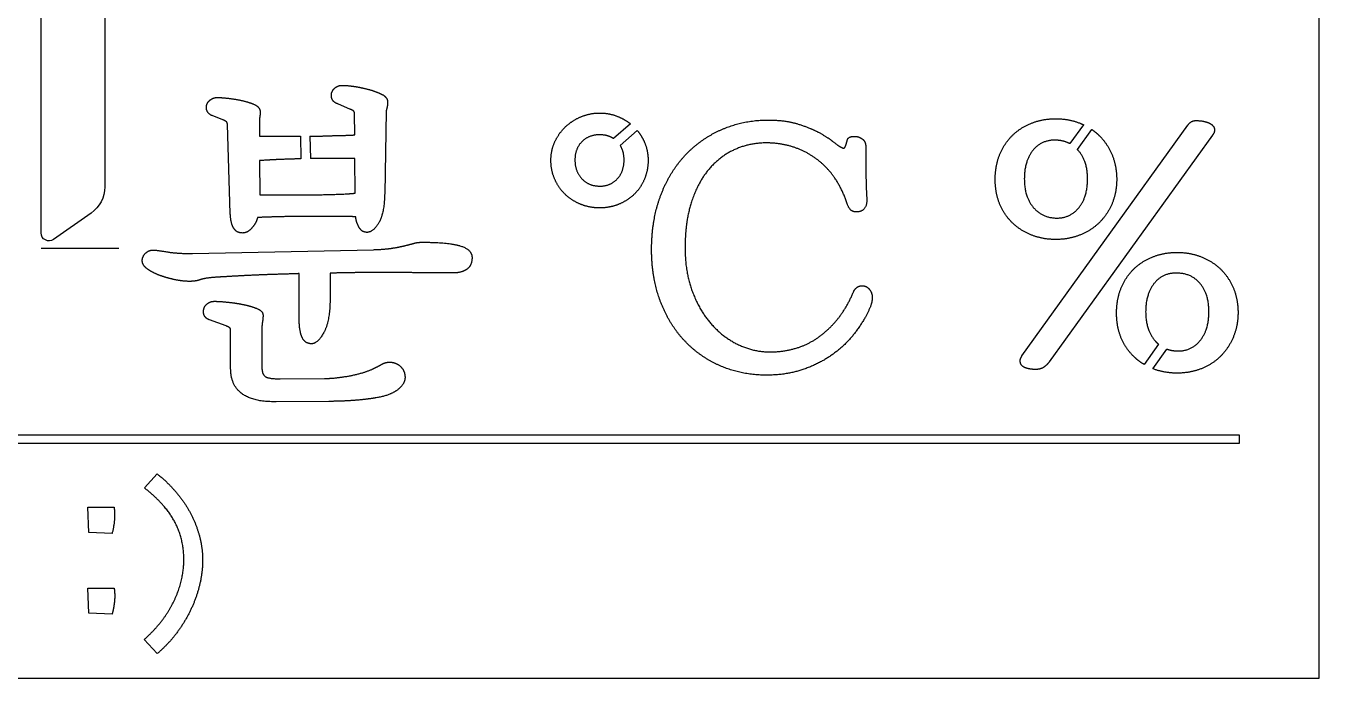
# Model space of a CAD drawing. Header units: millimetres. Extents: x 0 to 156, y -15 to 152.
# Drawn here: x 75.3 to 156.5, y -15 to 26 of the extents above; entities that cross this region are included whole.
import ezdxf

# ---------------------------------------------------------------- set-up
doc = ezdxf.new("R2010")
doc.units = ezdxf.units.MM
doc.layers.get('0').update_dxf_attribs({"linetype": 'CONTINUOUS'})

msp = doc.modelspace()

# ---------------------------------------------------------------- linework, layer by layer
for p, q in [((156.5, 0), (156.5, 152.5)), ((87.662, 20.063), (86.985, 20.33)), ((95.643, 20.735), (94.918, 21.044)), ((95.956, 19.116), (95.933, 20.428)), ((97.921, 20.59), (97.826, 15.426)), ((88.132, 14.175), (87.95, 19.765)), ((89.961, 19.841), (89.961, 19.03)), ((113.258, 19.807), (112.202, 18.878)), ((137.835, 5.229), (148.265, 19.732)), ((141.703, 19.754), (140.846, 18.563)), ((92.537, 19.026), (92.561, 17.61)), ((93.137, 19.027), (93.161, 17.622)), ((113.69, 19.387), (112.621, 18.447)), ((149.796, 19.094), (139.557, 4.864)), ((141.322, 18.197), (142.227, 19.454)), ((89.959, 17.497), (89.978, 15.34)), ((95.979, 15.452), (95.958, 17.635)), ((89.978, 15.34), (91.639, 15.34)), ((76.25, 12), (81.133, 12)), ((85.764, 11.673), (97.132, 11.905)), ((92.454, 7.697), (92.454, 10.402)), ((94.396, 10.431), (94.396, 8.826)), ((87.873, 7.119), (86.831, 7.499)), ((88.155, 4.453), (88.155, 6.886)), ((90.12, 6.998), (90.12, 4.495)), ((146.419, 5.967), (145.509, 4.701)), ((146.055, 4.433), (146.941, 5.664)), ((91.257, 3.794), (94.054, 3.817)), ((94.323, 2.38), (91.006, 2.357)), ((156.5, -15), (156.5, 0)), ((82.742, -3.06), (83.541, -2.172)), ((79.253, -5.851), (79.19, -4.265)), ((79.19, -4.265), (80.839, -4.265)), ((80.712, -5.914), (79.253, -5.851)), ((79.253, -10.925), (79.19, -9.34)), ((79.19, -9.34), (80.839, -9.34)), ((80.712, -10.989), (79.253, -10.925)), ((83.541, -13.463), (82.729, -12.575)), ((0, -15), (156.5, -15))]:
    msp.add_line(p, q)
msp.add_lwpolyline([(76.25, 12.96), (76.25, 136.658, -0.244698), (77.103, 138.296), (79.463, 139.949, -0.606815), (80.25, 139.54), (80.25, 15.842, -0.244698), (79.397, 14.204), (77.037, 12.551, -0.606815)], format="xyb", close=True)
msp.add_lwpolyline([(5, -0.25), (151.5, -0.25), (151.5, 0.25), (5, 0.25)], close=True)
for points in [[(94.478, 21.586), (94.478, 21.855), (94.681, 22.04)], [(94.681, 22.04), (94.884, 22.225), (95.164, 22.225)], [(95.164, 22.225), (95.472, 22.225), (95.928, 22.155)], [(95.928, 22.155), (96.383, 22.085), (96.834, 21.963)], [(96.834, 21.963), (97.284, 21.841), (97.648, 21.659)], [(86.631, 20.842), (86.631, 21.088), (86.834, 21.274)], [(86.834, 21.274), (87.037, 21.46), (87.318, 21.46)], [(87.318, 21.46), (87.739, 21.46), (88.413, 21.354)], [(88.413, 21.354), (89.086, 21.248), (89.56, 21.057)], [(94.918, 21.044), (94.478, 21.19), (94.478, 21.586)], [(97.648, 21.659), (98.012, 21.477), (98.012, 21.174)], [(98.012, 21.174), (98.012, 20.971), (97.966, 20.8)], [(86.985, 20.33), (86.631, 20.478), (86.631, 20.842)], [(89.56, 21.057), (90.006, 20.885), (90.006, 20.569)], [(90.006, 20.569), (90.006, 20.369), (89.983, 20.233)], [(95.894, 20.589), (95.855, 20.645), (95.643, 20.735)], [(95.933, 20.428), (95.933, 20.534), (95.894, 20.589)], [(97.966, 20.8), (97.921, 20.63), (97.921, 20.59)], [(110.142, 20.249), (110.703, 20.487), (111.338, 20.487)], [(111.338, 20.487), (111.948, 20.487), (112.508, 20.249)], [(87.912, 19.918), (87.873, 19.968), (87.662, 20.063)], [(87.95, 19.765), (87.95, 19.869), (87.912, 19.918)], [(89.983, 20.233), (89.961, 20.097), (89.961, 19.841)], [(108.505, 18.667), (108.747, 19.2), (109.164, 19.606)], [(109.164, 19.606), (109.581, 20.012), (110.142, 20.249)], [(112.508, 20.249), (112.923, 20.074), (113.258, 19.807)], [(118.993, 19.455), (120.341, 20.046), (121.914, 20.046)], [(121.914, 20.046), (122.971, 20.046), (123.741, 19.809)], [(123.741, 19.809), (124.511, 19.571), (125.064, 19.277)], [(137.22, 19.058), (137.728, 19.565), (138.436, 19.846)], [(138.436, 19.846), (139.144, 20.127), (139.963, 20.127)], [(139.963, 20.127), (140.779, 20.127), (141.487, 19.846)], [(141.487, 19.846), (141.597, 19.803), (141.703, 19.754)], [(148.265, 19.732), (148.451, 20.011), (148.765, 20.011)], [(148.765, 20.011), (149.27, 20.011), (149.6, 19.854)], [(149.6, 19.854), (149.93, 19.697), (149.93, 19.416)], [(89.961, 19.03), (90.017, 19.026), (90.498, 19.026)], [(90.498, 19.026), (90.98, 19.026), (91.685, 19.026)], [(91.685, 19.026), (92.067, 19.026), (92.537, 19.026)], [(93.137, 19.027), (93.622, 19.031), (94.061, 19.048)], [(94.061, 19.048), (94.634, 19.069), (95.18, 19.08)], [(95.18, 19.08), (95.726, 19.092), (95.956, 19.116)], [(110.207, 18.682), (109.773, 18.246), (109.773, 17.542)], [(111.338, 19.119), (110.641, 19.119), (110.207, 18.682)], [(112.202, 18.878), (111.839, 19.119), (111.338, 19.119)], [(113.69, 19.387), (113.962, 19.061), (114.135, 18.661)], [(116.662, 17.798), (117.645, 18.864), (118.993, 19.455)], [(125.064, 19.277), (125.617, 18.982), (125.966, 18.7)], [(125.966, 18.7), (126.316, 18.417), (126.496, 18.337)], [(126.756, 18.395), (126.822, 18.57), (126.878, 18.795)], [(126.878, 18.795), (126.934, 19.021), (127.35, 19.021)], [(127.35, 19.021), (127.583, 19.021), (127.81, 18.863)], [(127.81, 18.863), (128.037, 18.706), (128.037, 18.356)], [(136.437, 17.855), (136.713, 18.55), (137.22, 19.058)], [(139.895, 18.783), (139.03, 18.783), (138.51, 18.118)], [(140.846, 18.563), (140.432, 18.783), (139.895, 18.783)], [(142.227, 19.454), (142.484, 19.277), (142.704, 19.057)], [(142.704, 19.057), (143.212, 18.549), (143.5, 17.852)], [(149.93, 19.416), (149.93, 19.227), (149.796, 19.094)], [(108.264, 17.519), (108.264, 18.134), (108.505, 18.667)], [(112.858, 17.542), (112.858, 18.07), (112.621, 18.447)], [(114.135, 18.661), (114.367, 18.12), (114.367, 17.519)], [(119.815, 18.195), (118.891, 17.782), (118.195, 16.966)], [(121.778, 18.609), (120.739, 18.609), (119.815, 18.195)], [(124.904, 17.625), (123.542, 18.609), (121.778, 18.609)], [(126.496, 18.337), (126.639, 18.246), (126.688, 18.293)], [(126.688, 18.293), (126.738, 18.34), (126.756, 18.395)], [(128.037, 18.356), (128.037, 17.281), (128.046, 16.492)], [(138.51, 18.118), (137.989, 17.453), (137.989, 16.348)], [(141.396, 18.114), (141.36, 18.157), (141.322, 18.197)], [(141.96, 16.348), (141.96, 17.445), (141.396, 18.114)], [(90.561, 17.534), (89.995, 17.501), (89.959, 17.497)], [(91.842, 17.59), (91.127, 17.567), (90.561, 17.534)], [(92.561, 17.61), (92.199, 17.601), (91.842, 17.59)], [(93.292, 17.624), (93.226, 17.623), (93.161, 17.622)], [(94.55, 17.635), (94.027, 17.635), (93.292, 17.624)], [(95.381, 17.635), (94.96, 17.635), (94.55, 17.635)], [(95.958, 17.635), (95.801, 17.635), (95.381, 17.635)], [(108.51, 16.318), (108.264, 16.873), (108.264, 17.519)], [(109.773, 17.542), (109.773, 16.816), (110.21, 16.356)], [(112.431, 16.355), (112.858, 16.814), (112.858, 17.542)], [(114.367, 17.519), (114.367, 16.888), (114.131, 16.325)], [(115.132, 15.234), (115.678, 16.733), (116.662, 17.798)], [(126.867, 14.785), (126.265, 16.642), (124.904, 17.625)], [(136.161, 16.325), (136.161, 17.16), (136.437, 17.855)], [(143.5, 17.852), (143.789, 17.155), (143.789, 16.325)], [(109.176, 15.366), (108.755, 15.764), (108.51, 16.318)], [(110.21, 16.356), (110.647, 15.896), (111.338, 15.896)], [(111.338, 15.896), (112.005, 15.896), (112.431, 16.355)], [(114.131, 16.325), (113.894, 15.762), (113.473, 15.366)], [(118.195, 16.966), (117.499, 16.15), (117.093, 14.91)], [(128.046, 16.492), (128.055, 15.703), (128.101, 15.092)], [(136.439, 14.79), (136.161, 15.478), (136.161, 16.325)], [(137.989, 16.348), (137.989, 15.228), (138.554, 14.56)], [(141.425, 14.561), (141.96, 15.231), (141.96, 16.348)], [(143.789, 16.325), (143.789, 15.49), (143.496, 14.794)], [(94.303, 15.368), (95.473, 15.396), (95.979, 15.452)], [(91.639, 15.34), (93.133, 15.34), (94.303, 15.368)], [(97.826, 15.426), (97.802, 14.154), (97.446, 13.574)], [(110.147, 14.749), (109.597, 14.969), (109.176, 15.366)], [(111.338, 14.528), (110.696, 14.528), (110.147, 14.749)], [(112.504, 14.749), (111.954, 14.528), (111.338, 14.528)], [(113.473, 15.366), (113.053, 14.969), (112.504, 14.749)], [(114.586, 11.923), (114.586, 13.735), (115.132, 15.234)], [(117.093, 14.91), (116.687, 13.67), (116.687, 11.991)], [(127.418, 14.273), (127.045, 14.273), (126.867, 14.785)], [(128.101, 15.092), (128.127, 14.273), (127.418, 14.273)], [(137.23, 13.601), (136.716, 14.102), (136.439, 14.79)], [(143.496, 14.794), (143.202, 14.098), (142.691, 13.599)], [(88.343, 13.261), (88.157, 13.57), (88.132, 14.175)], [(89.846, 13.922), (89.757, 13.567), (89.477, 13.259)], [(90.496, 13.95), (89.892, 13.928), (89.846, 13.922)], [(91.859, 13.984), (91.101, 13.972), (90.496, 13.95)], [(93.402, 13.995), (92.617, 13.995), (91.859, 13.984)], [(94.755, 13.995), (94.186, 13.995), (93.402, 13.995)], [(95.643, 13.984), (95.313, 13.995), (94.755, 13.995)], [(96.011, 13.969), (95.974, 13.973), (95.643, 13.984)], [(96.208, 13.324), (96.027, 13.655), (96.011, 13.969)], [(138.554, 14.56), (139.119, 13.891), (140.032, 13.891)], [(140.032, 13.891), (140.89, 13.891), (141.425, 14.561)], [(88.91, 12.952), (88.528, 12.952), (88.343, 13.261)], [(89.477, 13.259), (89.196, 12.952), (88.91, 12.952)], [(96.711, 12.993), (96.388, 12.993), (96.208, 13.324)], [(97.446, 13.574), (97.09, 12.993), (96.711, 12.993)], [(138.442, 12.823), (137.744, 13.1), (137.23, 13.601)], [(142.691, 13.599), (142.18, 13.1), (141.482, 12.823)], [(99.065, 12.148), (99.407, 12.233), (99.647, 12.302)], [(99.647, 12.302), (99.887, 12.372), (100.191, 12.372)], [(100.191, 12.372), (101.792, 12.372), (102.551, 12.149)], [(139.963, 12.546), (139.14, 12.546), (138.442, 12.823)], [(141.482, 12.823), (140.784, 12.546), (139.963, 12.546)], [(82.606, 11.217), (82.606, 11.481), (82.806, 11.681)], [(82.806, 11.681), (83.006, 11.881), (83.292, 11.881)], [(83.292, 11.881), (83.515, 11.881), (84.181, 11.766)], [(84.181, 11.766), (84.848, 11.652), (85.764, 11.673)], [(97.132, 11.905), (97.828, 11.927), (98.276, 11.996)], [(98.276, 11.996), (98.723, 12.064), (99.065, 12.148)], [(102.551, 12.149), (103.311, 11.926), (103.311, 11.41)], [(103.311, 11.41), (103.311, 10.9), (102.981, 10.674)], [(115.149, 8.637), (114.586, 10.103), (114.586, 11.923)], [(116.687, 11.991), (116.687, 10.54), (117.119, 9.344)], [(144.839, 10.665), (145.347, 11.173), (146.055, 11.454)], [(146.055, 11.454), (146.764, 11.735), (147.583, 11.735)], [(147.583, 11.735), (148.398, 11.735), (149.103, 11.455)], [(149.103, 11.455), (149.808, 11.176), (150.32, 10.675)], [(82.954, 10.673), (82.606, 10.91), (82.606, 11.217)], [(83.727, 10.282), (83.302, 10.436), (82.954, 10.673)], [(102.981, 10.674), (102.651, 10.448), (102.192, 10.448)], [(144.056, 9.462), (144.332, 10.158), (144.839, 10.665)], [(150.32, 10.675), (150.833, 10.175), (151.121, 9.48)], [(84.649, 10.021), (84.152, 10.128), (83.727, 10.282)], [(85.589, 9.915), (85.146, 9.915), (84.649, 10.021)], [(86.259, 10.022), (85.949, 9.915), (85.589, 9.915)], [(87.211, 10.172), (86.57, 10.129), (86.259, 10.022)], [(88.182, 10.228), (87.579, 10.193), (87.211, 10.172)], [(89.533, 10.298), (88.785, 10.262), (88.182, 10.228)], [(91.076, 10.356), (90.282, 10.333), (89.533, 10.298)], [(92.454, 10.402), (91.87, 10.378), (91.076, 10.356)], [(95.814, 10.459), (95.054, 10.448), (94.396, 10.431)], [(97.075, 10.471), (96.575, 10.471), (95.814, 10.459)], [(99.018, 10.465), (98.189, 10.471), (97.075, 10.471)], [(100.462, 10.459), (99.846, 10.459), (99.018, 10.465)], [(101.485, 10.454), (101.078, 10.459), (100.462, 10.459)], [(102.192, 10.448), (101.893, 10.448), (101.485, 10.454)], [(146.129, 9.772), (145.608, 9.107), (145.608, 8.002)], [(147.514, 10.436), (146.649, 10.436), (146.129, 9.772)], [(149.026, 9.779), (148.473, 10.436), (147.514, 10.436)], [(149.58, 8.002), (149.58, 9.122), (149.026, 9.779)], [(117.119, 9.344), (117.551, 8.148), (118.283, 7.295)], [(125.217, 6.523), (126.559, 7.559), (127.246, 9.221)], [(127.246, 9.221), (127.374, 9.538), (127.648, 9.616)], [(127.648, 9.616), (127.923, 9.694), (128.139, 9.533)], [(128.139, 9.533), (128.354, 9.371), (128.423, 9.08)], [(128.423, 9.08), (128.491, 8.789), (128.321, 8.324)], [(143.78, 7.933), (143.78, 8.767), (144.056, 9.462)], [(151.121, 9.48), (151.408, 8.786), (151.408, 7.956)], [(86.449, 8.022), (86.449, 8.291), (86.652, 8.477)], [(86.652, 8.477), (86.855, 8.663), (87.136, 8.663)], [(87.136, 8.663), (87.419, 8.663), (87.919, 8.615)], [(87.919, 8.615), (88.42, 8.567), (88.891, 8.473)], [(88.891, 8.473), (89.362, 8.379), (89.775, 8.222)], [(89.775, 8.222), (90.188, 8.066), (90.188, 7.794)], [(94.396, 8.826), (94.396, 7.412), (94.007, 6.704)], [(116.686, 6.15), (115.712, 7.171), (115.149, 8.637)], [(128.321, 8.324), (128.031, 7.6), (127.44, 6.796)], [(86.831, 7.499), (86.449, 7.626), (86.449, 8.022)], [(90.154, 7.391), (90.12, 7.231), (90.12, 6.998)], [(90.188, 7.794), (90.188, 7.55), (90.154, 7.391)], [(92.644, 6.389), (92.454, 6.782), (92.454, 7.697)], [(144.058, 6.398), (143.78, 7.086), (143.78, 7.933)], [(145.608, 8.002), (145.608, 6.882), (146.173, 6.213)], [(149.044, 6.215), (149.58, 6.885), (149.58, 8.002)], [(151.408, 7.956), (151.408, 7.121), (151.114, 6.422)], [(88.155, 6.886), (88.155, 7.015), (87.873, 7.119)], [(94.007, 6.704), (93.619, 5.997), (93.231, 5.997)], [(118.283, 7.295), (119.016, 6.441), (119.981, 5.964)], [(122.005, 5.487), (123.875, 5.487), (125.217, 6.523)], [(127.44, 6.796), (126.849, 5.992), (126.028, 5.383)], [(93.231, 5.997), (92.834, 5.997), (92.644, 6.389)], [(118.975, 4.577), (117.661, 5.129), (116.686, 6.15)], [(119.981, 5.964), (120.946, 5.487), (122.005, 5.487)], [(144.849, 5.208), (144.335, 5.71), (144.058, 6.398)], [(146.173, 6.213), (146.289, 6.076), (146.419, 5.967)], [(147.651, 5.545), (148.509, 5.545), (149.044, 6.215)], [(151.114, 6.422), (150.82, 5.723), (150.313, 5.217)], [(126.028, 5.383), (125.208, 4.774), (124.152, 4.4)], [(137.73, 4.936), (137.73, 5.054), (137.835, 5.229)], [(138.026, 4.5), (137.73, 4.615), (137.73, 4.936)], [(145.509, 4.701), (145.148, 4.917), (144.849, 5.208)], [(146.941, 5.664), (147.265, 5.545), (147.651, 5.545)], [(150.313, 5.217), (149.806, 4.71), (149.104, 4.432)], [(91.006, 2.357), (88.155, 2.311), (88.155, 4.453)], [(90.12, 4.495), (90.12, 4.091), (90.326, 3.942)], [(95.504, 3.961), (96.342, 4.104), (97.012, 4.381)], [(97.012, 4.381), (97.342, 4.536), (97.608, 4.689)], [(97.608, 4.689), (97.875, 4.841), (98.121, 4.841)], [(98.121, 4.841), (98.537, 4.841), (98.82, 4.572)], [(98.82, 4.572), (99.104, 4.304), (99.104, 3.882)], [(121.823, 4.026), (120.289, 4.026), (118.975, 4.577)], [(124.152, 4.4), (123.096, 4.026), (121.823, 4.026)], [(138.69, 4.385), (138.322, 4.385), (138.026, 4.5)], [(139.207, 4.519), (139.013, 4.385), (138.69, 4.385)], [(139.557, 4.864), (139.4, 4.653), (139.207, 4.519)], [(146.061, 4.43), (146.058, 4.431), (146.055, 4.433)], [(147.583, 4.153), (146.759, 4.153), (146.061, 4.43)], [(149.104, 4.432), (148.402, 4.153), (147.583, 4.153)], [(90.326, 3.942), (90.532, 3.794), (91.257, 3.794)], [(94.054, 3.817), (94.666, 3.817), (95.504, 3.961)], [(99.104, 3.882), (99.104, 3.446), (98.61, 3.087)], [(95.893, 2.438), (95.133, 2.38), (94.323, 2.38)], [(97.237, 2.593), (96.652, 2.497), (95.893, 2.438)], [(98.61, 3.087), (98.116, 2.728), (97.237, 2.593)], [(83.541, -2.172), (84.239, -2.73), (84.778, -3.377)], [(84.632, -5.166), (84.049, -4.075), (82.742, -3.06)], [(84.778, -3.377), (85.317, -4.024), (85.672, -4.722)], [(80.839, -4.265), (80.928, -5.102), (80.712, -5.914)], [(85.672, -4.722), (86.028, -5.419), (86.212, -6.143)], [(85.216, -7.563), (85.216, -6.257), (84.632, -5.166)], [(86.212, -6.143), (86.396, -6.866), (86.396, -7.563)], [(84.581, -10.19), (85.216, -8.883), (85.216, -7.563)], [(86.396, -7.563), (86.396, -8.375), (86.193, -9.194)], [(80.839, -9.34), (80.902, -9.746), (80.858, -10.19)], [(86.193, -9.194), (85.99, -10.012), (85.615, -10.779)], [(80.858, -10.19), (80.813, -10.634), (80.712, -10.989)], [(82.729, -12.575), (83.947, -11.496), (84.581, -10.19)], [(85.615, -10.779), (85.241, -11.547), (84.715, -12.232)], [(84.715, -12.232), (84.188, -12.917), (83.541, -13.463)]]:
    msp.add_open_spline(points, degree=2)

doc.saveas('drawing.dxf')
